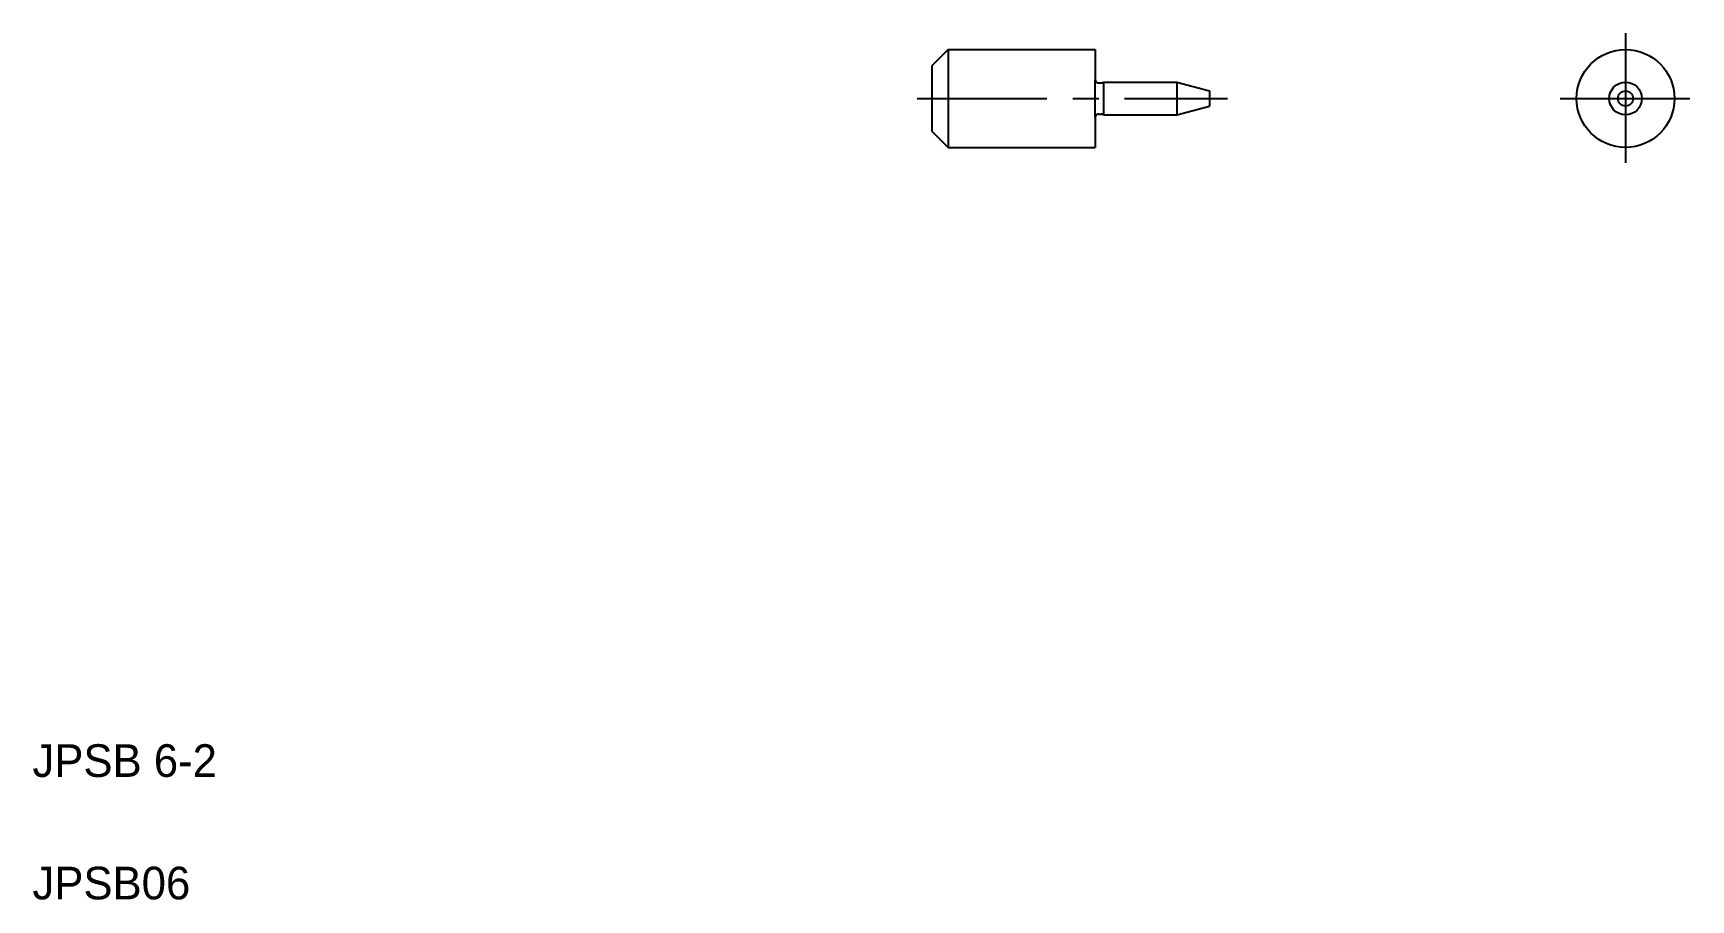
# Model space of a CAD drawing. Extents: x 5 to 107, y 5 to 58.
import ezdxf

# ---------------------------------------------------------------- set-up
doc = ezdxf.new("R2010")
doc.units = 0
doc.header["$LTSCALE"] = 0.25
doc.linetypes.add('CENTER', pattern=[50.8, 31.75, -6.35, 6.35, -6.35])
doc.layers.get('0').update_dxf_attribs({"linetype": 'CONTINUOUS'})
doc.layers.add('CENTER', color=1, linetype='CENTER')

msp = doc.modelspace()

# ---------------------------------------------------------------- linework, layer by layer
at = {"linetype": 'CONTINUOUS'}
for p, q in [((61.09, 57.05), (60.09, 56.05)), ((61.09, 57.05), (70.09, 57.05)), ((61.09, 57.05), (61.09, 51.05)), ((70.09, 57.05), (70.09, 55.2)), ((60.09, 56.05), (60.09, 52.05)), ((70.29, 55), (70.45, 55)), ((70.59, 55.05), (75.09, 55.05)), ((70.59, 55.05), (70.59, 53.05)), ((75.09, 55.05), (75.09, 53.05)), ((77.09, 54.52), (77.09, 53.59)), ((70.29, 53.1), (70.45, 53.1)), ((70.59, 53.05), (75.09, 53.05)), ((60.09, 52.05), (61.09, 51.05)), ((61.09, 51.05), (70.09, 51.05))]:
    msp.add_line(p, q, dxfattribs=at)
for p, q in [((70.09, 55.55), (70.09, 55.55)), ((70.09, 52.9), (70.09, 55.2)), ((75.09, 55.05), (77.09, 54.52)), ((70.09, 54.05), (70.09, 54.05)), ((70.09, 52.9), (70.09, 51.05)), ((75.09, 53.05), (77.09, 53.59))]:
    msp.add_line(p, q)
for radius in [3, 1, 0.464]:
    msp.add_circle((102.57, 54.05), radius, dxfattribs=at)
for centre, start, end in [((70.29, 55.2), 180, 270), ((70.29, 52.9), 90, 180)]:
    msp.add_arc(centre, 0.2, start, end, dxfattribs=at)
for centre, start, end in [((70.45, 55.2), 270, 311.4096), ((70.45, 52.9), 48.5904, 90)]:
    msp.add_arc(centre, 0.2, start, end)
at = {"layer": 'CENTER', "color": 1, "linetype": 'CENTER'}
for p, q in [((102.57, 58.05), (102.57, 50.05)), ((59.19, 54.05), (78.19, 54.05)), ((98.57, 54.05), (106.57, 54.05))]:
    msp.add_line(p, q, dxfattribs=at)

# ---------------------------------------------------------------- texts
for s, p in [('JPSB 6-2', (5, 12.5)), ('JPSB06', (5, 5))]:
    msp.add_text(s, height=2).set_placement(p)

doc.saveas('drawing.dxf')
